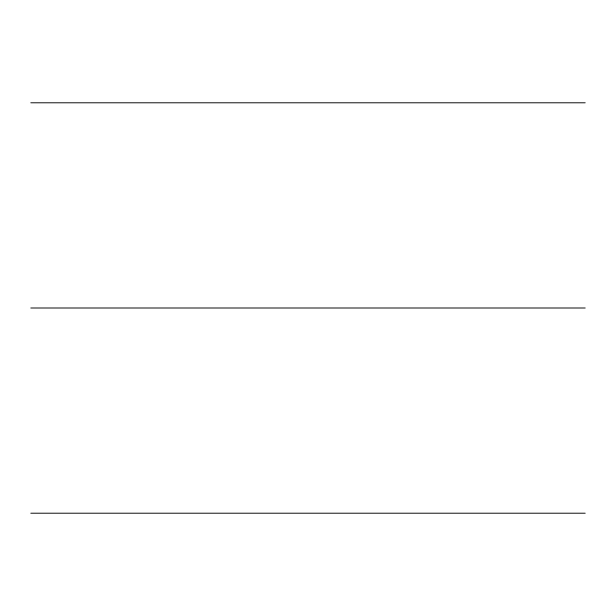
<?xml version="1.0" encoding="UTF-8"?>
<svg xmlns="http://www.w3.org/2000/svg" width="616" height="616" viewBox="0 0 616 616"><rect width="100%" height="100%" fill="white"/><g stroke="black" fill="none" stroke-linecap="round" stroke-linejoin="round"><path stroke-width="0.92" d="M30.8 102.795L585.2 102.795M30.8 308L585.2 308M30.8 513.205L585.2 513.205"/></g></svg>
